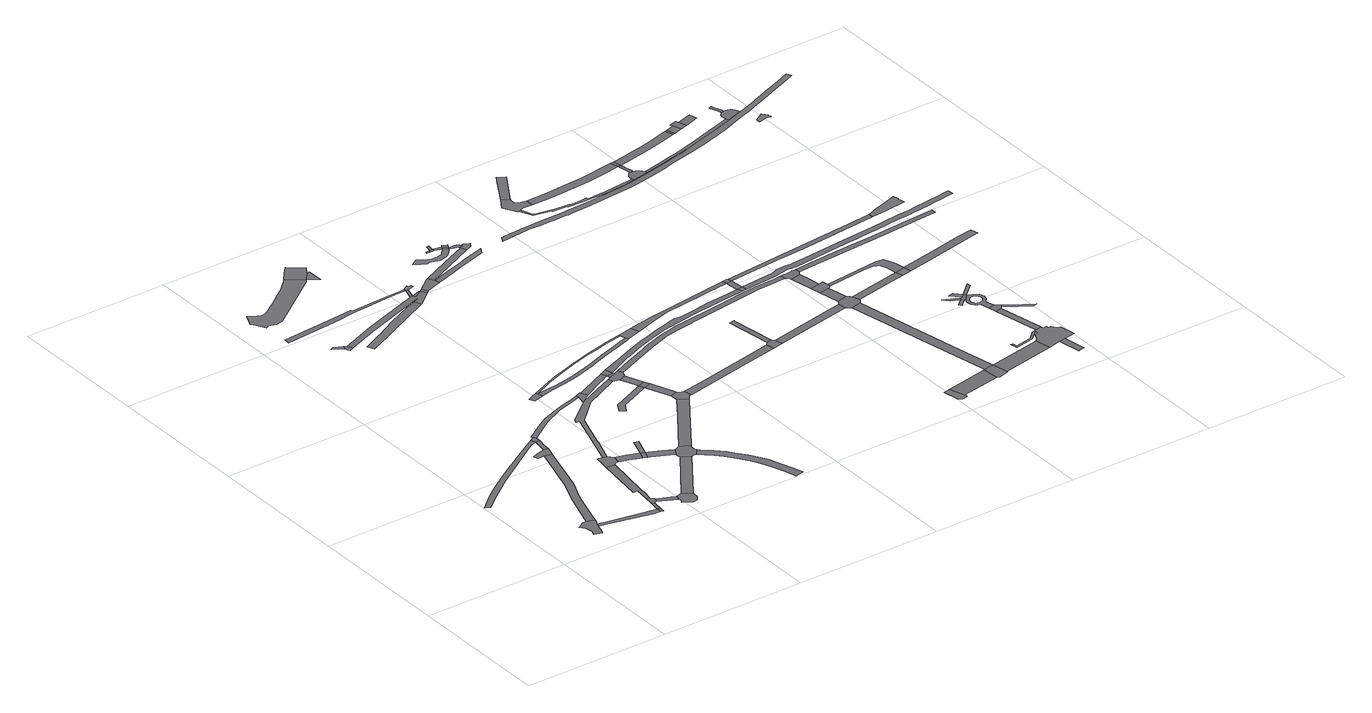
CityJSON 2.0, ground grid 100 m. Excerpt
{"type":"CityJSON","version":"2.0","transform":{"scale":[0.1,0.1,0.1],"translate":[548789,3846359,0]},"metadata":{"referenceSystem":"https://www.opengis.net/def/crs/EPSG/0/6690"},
"CityObjects":{
"road1":{"type":"Road","geometry":[{"type":"MultiSurface","lod":"1","boundaries":[[[0,1,2,3,4,5,6,7,8,9,10,11,12,13]]]}]},
"road2":{"type":"Road","attributes":{"RoadStructureAttribute.sectionType":"1"},"geometry":[{"type":"MultiSurface","lod":"1","boundaries":[[[14,15,16,17,18,19,20,21,22,23,24,25,26,27,28,29,30,31,32,33]]]}]},
"road3":{"type":"Road","attributes":{"RoadStructureAttribute.sectionType":"6"},"geometry":[{"type":"MultiSurface","lod":"1","boundaries":[[[34,35,36,37,38,39,40,10,9,41,42,43,44,45,46,47,48,49,50]]]}]},
"road4":{"type":"Road","attributes":{"RoadStructureAttribute.sectionType":"1"},"geometry":[{"type":"MultiSurface","lod":"1","boundaries":[[[51,52,53,0,13,54,55,56,57,58]]]}]},
"road5":{"type":"Road","geometry":[{"type":"MultiSurface","lod":"1","boundaries":[[[50,49,59,60]]]}]},
"road6":{"type":"Road","attributes":{"RoadStructureAttribute.sectionType":"1"},"geometry":[{"type":"MultiSurface","lod":"1","boundaries":[[[61,50,60,62]]]}]},
"road7":{"type":"Road","geometry":[{"type":"MultiSurface","lod":"1","boundaries":[[[63,61,62,64,65,66,67,68]]]}]},
"road8":{"type":"Road","geometry":[{"type":"MultiSurface","lod":"1","boundaries":[[[69,70,71,72,73,51,58,74,75]]]}]},
"road9":{"type":"Road","attributes":{"RoadStructureAttribute.sectionType":"1"},"geometry":[{"type":"MultiSurface","lod":"1","boundaries":[[[76,65,64,77,78]]]}]},
"road10":{"type":"Road","attributes":{"RoadStructureAttribute.sectionType":"1"},"geometry":[{"type":"MultiSurface","lod":"1","boundaries":[[[79,80,81,82,63,68,83,84,85,86]]]}]},
"road11":{"type":"Road","attributes":{"RoadStructureAttribute.sectionType":"1"},"geometry":[{"type":"MultiSurface","lod":"1","boundaries":[[[33,87,69,75,88,89,90,91,92]]]}]},
"road12":{"type":"Road","geometry":[{"type":"MultiSurface","lod":"1","boundaries":[[[93,14,33,92,94]]]}]},
"road13":{"type":"Road","geometry":[{"type":"MultiSurface","lod":"1","boundaries":[[[95,96,97,78,77,98,99,100,101,102,103,104,105,106,107]]]}]},
"road14":{"type":"Road","geometry":[{"type":"MultiSurface","lod":"1","boundaries":[[[108,109,110,111,79,86,112,113,114,115,116,117,118,119,120]]]}]},
"road15":{"type":"Road","geometry":[{"type":"MultiSurface","lod":"1","boundaries":[[[121,122,123,124]]]}]},
"road16":{"type":"Road","attributes":{"RoadStructureAttribute.sectionType":"1"},"geometry":[{"type":"MultiSurface","lod":"1","boundaries":[[[125,126,127,117,116,128,129,130,131,132]]]}]},
"road17":{"type":"Road","geometry":[{"type":"MultiSurface","lod":"1","boundaries":[[[124,123,133,134,135]]]}]},
"road18":{"type":"Road","attributes":{"RoadStructureAttribute.sectionType":"1"},"geometry":[{"type":"MultiSurface","lod":"1","boundaries":[[[136,95,107,137]]]}]},
"road19":{"type":"Road","geometry":[{"type":"MultiSurface","lod":"1","boundaries":[[[132,131,138,139]]]}]},
"road20":{"type":"Road","attributes":{"RoadStructureAttribute.sectionType":"1"},"geometry":[{"type":"MultiSurface","lod":"1","boundaries":[[[140,141,142,143,144,145,146,147,148,93,94,149,150,151,152,153]]]}]},
"road21":{"type":"Road","geometry":[{"type":"MultiSurface","lod":"1","boundaries":[[[154,155,156,132,139]]]}]},
"road22":{"type":"Road","attributes":{"RoadStructureAttribute.sectionType":"1"},"geometry":[{"type":"MultiSurface","lod":"1","boundaries":[[[157,158,139,138,159,160,161,162]]]}]},
"road23":{"type":"Road","attributes":{"RoadStructureAttribute.sectionType":"1"},"geometry":[{"type":"MultiSurface","lod":"1","boundaries":[[[163,164,165,166,167,168,169,170,171,172,173,174,175,176,177,178,179,180,181,182,183,184,185,186,187,188,189,190,191,192]]]}]},
"road24":{"type":"Road","geometry":[{"type":"MultiSurface","lod":"1","boundaries":[[[193,194,195,196,197,198,199]]]}]},
"road25":{"type":"Road","geometry":[{"type":"MultiSurface","lod":"1","boundaries":[[[200,201,202,162,161,203,204,205,136,137,206,207,208,209,210,211,212]]]}]},
"road26":{"type":"Road","attributes":{"RoadStructureAttribute.sectionType":"1"},"geometry":[{"type":"MultiSurface","lod":"1","boundaries":[[[213,214,215,216,217,218,219,220,221,222,223,224,120,119,225,226,227,228,229,230,231,232]]]}]},
"road27":{"type":"Road","attributes":{"RoadStructureAttribute.sectionType":"1"},"geometry":[{"type":"MultiSurface","lod":"1","boundaries":[[[233,234,235,236,237,238,239,240,241,242,243,244,245,246,247,248,249]]]}]},
"road28":{"type":"Road","attributes":{"RoadStructureAttribute.sectionType":"1"},"geometry":[{"type":"MultiSurface","lod":"1","boundaries":[[[250,251,252,253,254,255,256,257,258,209,208,259,260,261,262,263,264,265,266,267,268,269]]]}]},
"road29":{"type":"Road","attributes":{"RoadStructureAttribute.sectionType":"1"},"geometry":[{"type":"MultiSurface","lod":"1","boundaries":[[[270,271,272,273,274,275,276,277,278,279,280,281]]]}]},
"road30":{"type":"Road","geometry":[{"type":"MultiSurface","lod":"1","boundaries":[[[282,140,153,283,284,285,286,287,288,289]]]}]},
"road31":{"type":"Road","attributes":{"RoadStructureAttribute.sectionType":"1"},"geometry":[{"type":"MultiSurface","lod":"1","boundaries":[[[290,291,292,293,294,295,296,297,298,135,134,299,300,301,302,303,270,281,304]]]}]},
"road32":{"type":"Road","geometry":[{"type":"MultiSurface","lod":"1","boundaries":[[[305,306,163,192,307,308,309,310]]]}]},
"road33":{"type":"Road","attributes":{"RoadStructureAttribute.sectionType":"1"},"geometry":[{"type":"MultiSurface","lod":"1","boundaries":[[[311,312,313,200,212,314,315,316]]]}]},
"road34":{"type":"Road","attributes":{"RoadStructureAttribute.sectionType":"1"},"geometry":[{"type":"MultiSurface","lod":"1","boundaries":[[[317,318,319,307,192]]]}]},
"road35":{"type":"Road","attributes":{"RoadStructureAttribute.sectionType":"1"},"geometry":[{"type":"MultiSurface","lod":"1","boundaries":[[[320,321,322,289,288,323,324,325,326,327]]]}]},
"road36":{"type":"Road","attributes":{"RoadStructureAttribute.sectionType":"1"},"geometry":[{"type":"MultiSurface","lod":"1","boundaries":[[[328,329,330,331,332,333,334,335,336,337,338,339,340]]]}]},
"road37":{"type":"Road","geometry":[{"type":"MultiSurface","lod":"1","boundaries":[[[341,342,343,344,345,346,347,348,349,350,351,352,353,193,199,354,355,356,357,358,359,360,361,362,363,364,365,366]]]}]},
"road38":{"type":"Road","attributes":{"RoadStructureAttribute.sectionType":"1"},"geometry":[{"type":"MultiSurface","lod":"1","boundaries":[[[367,368,369,370,371,372,373,374,375,376,377,378,199,198,379,380,381,382,383,384,385,386,387,388,389]]]}]},
"road39":{"type":"Road","geometry":[{"type":"MultiSurface","lod":"1","boundaries":[[[390,391,320,327,392]]]}]},
"road40":{"type":"Road","geometry":[{"type":"MultiSurface","lod":"1","boundaries":[[[392,327,393,394]]]}]},
"road41":{"type":"Road","geometry":[{"type":"MultiSurface","lod":"1","boundaries":[[[395,396,394,393,397,213,232,398,399,400,401,402]]]}]},
"road42":{"type":"Road","attributes":{"RoadStructureAttribute.sectionType":"1"},"geometry":[{"type":"MultiSurface","lod":"1","boundaries":[[[400,399,403,328,404,405]]]}]},
"road43":{"type":"Road","geometry":[{"type":"MultiSurface","lod":"1","boundaries":[[[405,404,328,340,406]]]}]},
"road44":{"type":"Road","geometry":[{"type":"MultiSurface","lod":"1","boundaries":[[[249,294,293,407]]]}]},
"road45":{"type":"Road","attributes":{"RoadStructureAttribute.sectionType":"1"},"geometry":[{"type":"MultiSurface","lod":"1","boundaries":[[[406,340,408,409,410]]]}]},
"road46":{"type":"Road","geometry":[{"type":"MultiSurface","lod":"1","boundaries":[[[411,412,293,292]]]}]},
"road47":{"type":"Road","geometry":[{"type":"MultiSurface","lod":"1","boundaries":[[[413,410,409,414,415,311,316,416,417,418,419,420]]]}]},
"road48":{"type":"Road","geometry":[{"type":"MultiSurface","lod":"1","boundaries":[[[421,422,423,424,233,249,407]]]}]},
"road49":{"type":"Road","attributes":{"RoadStructureAttribute.sectionType":"1"},"geometry":[{"type":"MultiSurface","lod":"1","boundaries":[[[425,290,304,426]]]}]},
"road50":{"type":"Road","geometry":[{"type":"MultiSurface","lod":"1","boundaries":[[[427,428,425,426,429,430,431]]]}]},
"road51":{"type":"Road","attributes":{"RoadStructureAttribute.sectionType":"1"},"geometry":[{"type":"MultiSurface","lod":"1","boundaries":[[[432,433,434,427,431,435,436]]]}]},
"road52":{"type":"Road","geometry":[{"type":"MultiSurface","lod":"1","boundaries":[[[437,438,439,440,441,442,443,444,445,446,447,448,449,450,451,452,453,454,455,456,457,458,459]]]}]},
"road53":{"type":"Road","geometry":[{"type":"MultiSurface","lod":"1","boundaries":[[[460,341,366,367,389,461]]]}]},
"road54":{"type":"Road","attributes":{"RoadStructureAttribute.sectionType":"1"},"geometry":[{"type":"MultiSurface","lod":"1","boundaries":[[[462,463,420,419,464,465,466]]]}]},
"road55":{"type":"Road","geometry":[{"type":"MultiSurface","lod":"1","boundaries":[[[467,468,469,470,471,472,473,474,475,476,430,429]]]}]},
"road56":{"type":"Road","geometry":[{"type":"MultiSurface","lod":"1","boundaries":[[[477,478,479,480,481,482]]]}]},
"road57":{"type":"Road","geometry":[{"type":"MultiSurface","lod":"1","boundaries":[[[483,484,482,481,485,486]]]}]},
"road58":{"type":"Road","geometry":[{"type":"MultiSurface","lod":"1","boundaries":[[[487,488,484,483]]]}]},
"road59":{"type":"Road","geometry":[{"type":"MultiSurface","lod":"1","boundaries":[[[489,490,491,492,483,486,493,494,437,495]]]}]},
"road60":{"type":"Road","geometry":[{"type":"MultiSurface","lod":"1","boundaries":[[[495,437,459,496]]]}]},
"road61":{"type":"Road","geometry":[{"type":"MultiSurface","lod":"1","boundaries":[[[497,498,495,496]]]}]},
"road62":{"type":"Road","geometry":[{"type":"MultiSurface","lod":"1","boundaries":[[[499,500,501,502,503,504,496,459,505,506,507,508,509,510,511]]]}]},
"road63":{"type":"Road","attributes":{"RoadStructureAttribute.sectionType":"1"},"geometry":[{"type":"MultiSurface","lod":"1","boundaries":[[[512,513,514,515,516,517,518,519,520,521,522,523,524,525,526,527,528,390,392,529,530,531,532,533,534,535,536,537,538,539,540,541,542,543]]]}]},
"road64":{"type":"Road","geometry":[{"type":"MultiSurface","lod":"1","boundaries":[[[544,511,510,432,436,545,546,547]]]}]},
"road65":{"type":"Road","attributes":{"RoadStructureAttribute.sectionType":"1"},"geometry":[{"type":"MultiSurface","lod":"1","boundaries":[[[548,549,550,551,552,553,554,555,556,557,558,559,560,561,562,563,395,402,564,565,566,567,568,569,570,571,572,573,574,575,576,577,578,579]]]}]},
"road66":{"type":"Road","geometry":[{"type":"MultiSurface","lod":"1","boundaries":[[[580,581,582,462,466,583,584]]]}]},
"road67":{"type":"Road","attributes":{"RoadStructureAttribute.sectionType":"1"},"geometry":[{"type":"MultiSurface","lod":"1","boundaries":[[[585,586,587,588,460,461,589,590,591,592,593,594,595,596]]]}]},
"road68":{"type":"Road","attributes":{"RoadStructureAttribute.sectionType":"1"},"geometry":[{"type":"MultiSurface","lod":"1","boundaries":[[[597,598,599,600,581,580]]]}]},
"road69":{"type":"Road","geometry":[{"type":"MultiSurface","lod":"1","boundaries":[[[601,602,603,604,605,606,607,608,609]]]}]},
"road70":{"type":"Road","attributes":{"RoadStructureAttribute.sectionType":"1"},"geometry":[{"type":"MultiSurface","lod":"1","boundaries":[[[610,611,612,584,583,613,614]]]}]},
"road71":{"type":"Road","attributes":{"RoadStructureAttribute.sectionType":"1"},"geometry":[{"type":"MultiSurface","lod":"1","boundaries":[[[615,616,601,609,617]]]}]},
"road72":{"type":"Road","geometry":[{"type":"MultiSurface","lod":"1","boundaries":[[[618,619,620,621,622,623,624,625,626,627,628,629,630,631]]]}]},
"road73":{"type":"Road","geometry":[{"type":"MultiSurface","lod":"1","boundaries":[[[632,512,543,633]]]}]},
"road74":{"type":"Road","attributes":{"RoadStructureAttribute.sectionType":"1"},"geometry":[{"type":"MultiSurface","lod":"1","boundaries":[[[634,635,596,636,512,632]]]}]},
"road75":{"type":"Road","geometry":[{"type":"MultiSurface","lod":"1","boundaries":[[[637,585,596,635,638]]]}]},
"road76":{"type":"Road","attributes":{"RoadStructureAttribute.sectionType":"1"},"geometry":[{"type":"MultiSurface","lod":"1","boundaries":[[[639,640,618,631,641,642,643,644]]]}]},
"road77":{"type":"Road","geometry":[{"type":"MultiSurface","lod":"1","boundaries":[[[645,646,615,617,647,648,649,650,651]]]}]},
"road78":{"type":"Road","attributes":{"RoadStructureAttribute.sectionType":"1"},"geometry":[{"type":"MultiSurface","lod":"1","boundaries":[[[652,653,654,655,656,657,646,645]]]}]},
"road79":{"type":"Road","geometry":[{"type":"MultiSurface","lod":"1","boundaries":[[[658,659,660,661,662,663,610,614,664,665,655,654,666,667,668,669]]]}]},
"road80":{"type":"Road","geometry":[{"type":"MultiSurface","lod":"1","boundaries":[[[670,671,672,673,674,675,676,677,678,679,680,681,682,683,684,622,621,685,686,687,688,689,690,691,692,693,694,695,696,697]]]}]},
"road81":{"type":"Road","attributes":{"RoadStructureAttribute.sectionType":"1"},"geometry":[{"type":"MultiSurface","lod":"1","boundaries":[[[698,699,700,661,660]]]}]},
"road82":{"type":"Road","attributes":{"RoadStructureAttribute.sectionType":"1"},"geometry":[{"type":"MultiSurface","lod":"1","boundaries":[[[701,702,703,704,705,706,707]]]}]},
"road83":{"type":"Road","geometry":[{"type":"MultiSurface","lod":"1","boundaries":[[[708,707,706,709,700,699,710,711]]]}]},
"road84":{"type":"Road","geometry":[{"type":"MultiSurface","lod":"1","boundaries":[[[712,713,714,715,716,717,718,719,548,579,720,721,704,703,722,723]]]}]},
"road85":{"type":"Road","attributes":{"RoadStructureAttribute.sectionType":"1"},"geometry":[{"type":"MultiSurface","lod":"1","boundaries":[[[724,725,726,727,625,624,728,729,730,731,732,733]]]}]},
"road86":{"type":"Road","attributes":{"RoadStructureAttribute.sectionType":"1"},"geometry":[{"type":"MultiSurface","lod":"1","boundaries":[[[734,645,651,735,736]]]}]},
"road87":{"type":"Road","attributes":{"RoadStructureAttribute.sectionType":"1"},"geometry":[{"type":"MultiSurface","lod":"1","boundaries":[[[737,738,739,669,668,740,741]]]}]},
"road88":{"type":"Road","geometry":[{"type":"MultiSurface","lod":"1","boundaries":[[[742,743,744,745,746,747,748,749,750,751,752]]]}]},
"road89":{"type":"Road","attributes":{"RoadStructureAttribute.sectionType":"1"},"geometry":[{"type":"MultiSurface","lod":"1","boundaries":[[[753,754,755,756,757,711,710,758,759,760,761,762,763,737,764]]]}]},
"road90":{"type":"Road","attributes":{"RoadStructureAttribute.sectionType":"1"},"geometry":[{"type":"MultiSurface","lod":"1","boundaries":[[[765,766,767,638,635,768,769,770,771,772,773]]]}]},
"road91":{"type":"Road","geometry":[{"type":"MultiSurface","lod":"1","boundaries":[[[774,775,776,777]]]}]},
"road92":{"type":"Road","geometry":[{"type":"MultiSurface","lod":"1","boundaries":[[[776,778,779,780,781,782]]]}]},
"road93":{"type":"Road","geometry":[{"type":"MultiSurface","lod":"1","boundaries":[[[783,784,785,786,787]]]}]},
"road94":{"type":"Road","geometry":[{"type":"MultiSurface","lod":"1","boundaries":[[[788,789,790,791,792,793,794,742,752,795,796,797,798,734,736,799,787,786,800,801]]]}]},
"road95":{"type":"Road","geometry":[{"type":"MultiSurface","lod":"1","boundaries":[[[802,803,804,805,806,807,697,696,808,809,810,811,812,813]]]}]},
"road96":{"type":"Road","geometry":[{"type":"MultiSurface","lod":"1","boundaries":[[[814,815,816,817,818,733,819,820,821,822,802,813]]]}]},
"road97":{"type":"Road","geometry":[{"type":"MultiSurface","lod":"1","boundaries":[[[823,724,733,818]]]}]},
"road98":{"type":"Road","attributes":{"RoadStructureAttribute.sectionType":"1"},"geometry":[{"type":"MultiSurface","lod":"1","boundaries":[[[824,825,826,827]]]}]},
"road99":{"type":"Road","attributes":{"RoadStructureAttribute.sectionType":"1"},"geometry":[{"type":"MultiSurface","lod":"1","boundaries":[[[828,829,794,793]]]}]},
"road100":{"type":"Road","geometry":[{"type":"MultiSurface","lod":"1","boundaries":[[[827,826,830,777,776,782,831,832]]]}]},
"road101":{"type":"Road","attributes":{"RoadStructureAttribute.sectionType":"1"},"geometry":[{"type":"MultiSurface","lod":"1","boundaries":[[[833,834,835,836,837,838,839,840,841,842,843,844,845,846,847,848,849,850,851,852,853,854,855,856,857,858,859,832,831,860,861,862,863,864,865,866,867,868],[869,870,871,872,873,874,875,876,877,878,879,880,881,882,883,884,885,886,887,888,889,890,891,892,893,894,895,896,897,898,899,900,901,902,903,904,905,906,907,908,909,910,911,912,913,914,915,916,917,918,919,920,921]]]}]},
"road102":{"type":"Road","geometry":[{"type":"MultiSurface","lod":"1","boundaries":[[[764,737,741,922]]]}]},
"road103":{"type":"Road","geometry":[{"type":"MultiSurface","lod":"1","boundaries":[[[923,835,834,829,828,924,925]]]}]},
"road104":{"type":"Road","geometry":[{"type":"MultiSurface","lod":"1","boundaries":[[[926,927,827,832]]]}]},
"road105":{"type":"Road","attributes":{"RoadStructureAttribute.sectionType":"1"},"geometry":[{"type":"MultiSurface","lod":"1","boundaries":[[[928,929,930,931,932,933,934,935,936,937,938,939,940,941,942,943,944,945,946,947,948,632,633,949,950,951,952,953,954,955,956,957,958,959,960,961,962,963,964,965,966,967,968,969,970,971,972,973]]]}]},
"road106":{"type":"Road","geometry":[{"type":"MultiSurface","lod":"1","boundaries":[[[974,975,976,977,978,925,924]]]}]},
"road107":{"type":"Road","attributes":{"RoadStructureAttribute.sectionType":"1"},"geometry":[{"type":"MultiSurface","lod":"1","boundaries":[[[979,980,981,982,983,984,985,986,987,988,989,990,991,992,993,994,995,996,997,998,999,1000,1001,1002,1003,1004,1005,1006,1007,1008,1009,1010,1011,1012,1013,1014,1015,1016,1017,1018,1019,1020,1021,1022,1023,1024,1025,1026,1027,1028,1029,1030,1031,1032,1033,1034,1035,1036,1037,1038,1039,1040,1041,1042,1043,1044,1045,1046,1047]]]}]},
"road108":{"type":"Road","attributes":{"RoadStructureAttribute.sectionType":"1"},"geometry":[{"type":"MultiSurface","lod":"1","boundaries":[[[1048,1049,1050,1051,1052,1053,1054,1055,1056,1057,712,723,1058,1059,1060,1061,1062]]]}]},
"road109":{"type":"Road","attributes":{"RoadStructureAttribute.sectionType":"1"},"geometry":[{"type":"MultiSurface","lod":"1","boundaries":[[[1063,1064,1065,1066,1067,1068,823,818,1069,1070,1071,1072]]]}]},
"road110":{"type":"Road","attributes":{"RoadStructureAttribute.sectionType":"1"},"geometry":[{"type":"MultiSurface","lod":"1","boundaries":[[[1073,1074,1075,764,922,1076,1077,1078]]]}]},
"road111":{"type":"Road","geometry":[{"type":"MultiSurface","lod":"1","boundaries":[[[1079,1080,1081,1082,1083,1084,1085,1086,1087,1088,809,808,1089,1090,1091,1092,1093,1094,1095,1096,1097]]]}]},
"road112":{"type":"Road","geometry":[{"type":"MultiSurface","lod":"1","boundaries":[[[1098,1063,1072,1099,1100]]]}]},
"road113":{"type":"Road","attributes":{"RoadStructureAttribute.sectionType":"1"},"geometry":[{"type":"MultiSurface","lod":"1","boundaries":[[[1101,1102,1098,1100,1103]]]}]},
"road114":{"type":"Road","geometry":[{"type":"MultiSurface","lod":"1","boundaries":[[[1104,1105,1106,1107,765,773,1108,1109,1110,1111,1112]]]}]},
"road115":{"type":"Road","geometry":[{"type":"MultiSurface","lod":"1","boundaries":[[[1113,1114,1101,1103,1115,1116]]]}]},
"road116":{"type":"Road","attributes":{"RoadStructureAttribute.sectionType":"1"},"geometry":[{"type":"MultiSurface","lod":"1","boundaries":[[[1117,1118,1119,1116,1115,1120,1121,1122]]]}]},
"road117":{"type":"Road","geometry":[{"type":"MultiSurface","lod":"1","boundaries":[[[1123,1124,1125,1126,1127,1128,1129,1130,1131,1132,1133]]]}]},
"road118":{"type":"Road","geometry":[{"type":"MultiSurface","lod":"1","boundaries":[[[1134,1135,1136,1137,1138,1139,1133,1132,1140,1141,1142,1143,1144,1079,1097,1145,1146]]]}]},
"road119":{"type":"Road","geometry":[{"type":"MultiSurface","lod":"1","boundaries":[[[1147,1148,1149,1150,1151,1152,1153,1154,1155]]]}]}
},
"vertices":[
[401,324,0],[374,323,0],[328,293,0],[352,256,0],[360,207,0],[349,176,0],[399,158,0],[407,179,0],[428,240,0],[429,239,0],[436,261,0],[439,269,0],[442,276,0],[452,305,0],
[689,1267,0],[669,1255,0],[634,1234,0],[476,1139,0],[472,1136,0],[417,1103,0],[299,1028,0],[216,973,0],[126,907,0],[34,829,0],[29,824,0],[9,806,0],[40,787,0],[43,790,0],[51,797,0],[150,875,0],[288,980,0],[557,1155,0],[651,1217,0],[702,1238,0],
[789,194,0],[785,194,0],[760,199,0],[751,200,0],[494,248,0],[476,252,0],[460,256,0],[462,231,0],[472,229,0],[487,226,0],[744,164,0],[756,161,0],[773,159,0],[784,157,0],[792,156,0],[823,152,0],[825,189,0],
[646,1077,0],[546,729,0],[483,581,0],[463,337,0],[528,550,0],[540,581,0],[598,714,0],[697,1063,0],
[842,150,0],[846,187,0],
[834,260,0],[854,257,0],
[841,324,0],[871,261,0],[884,290,0],[880,296,0],[879,297,0],[864,321,0],
[684,1135,0],[643,1125,0],[631,1122,0],[591,1107,0],[604,1077,0],[706,1093,0],[718,1134,0],
[972,250,0],[994,204,0],[1004,239,0],
[865,755,0],[843,584,0],[823,429,0],[853,425,0],[876,386,0],[880,423,0],[901,585,0],[924,747,0],
[695,1194,0],[718,1136,0],[722,1189,0],[723,1194,0],[727,1207,0],[729,1236,0],
[721,1290,0],[732,1271,0],
[1044,248,0],[1037,247,0],[1007,240,0],[998,203,0],[999,193,0],[1000,185,0],[987,166,0],[1042,128,0],[1052,129,0],[1076,134,0],[1099,163,0],[1101,198,0],[1101,205,0],
[888,862,0],[878,864,0],[878,859,0],[871,804,0],[926,750,0],[931,755,0],[941,761,0],[948,763,0],[960,762,0],[969,817,0],[953,835,0],[940,849,0],[916,855,0],
[379,2822,0],[357,2812,0],[427,2772,0],[438,2794,0],
[1120,770,0],[1107,775,0],[1046,795,0],[977,758,0],[1023,744,0],[1087,721,0],[1103,715,0],[1124,768,0],
[442,2735,0],[472,2747,0],[457,2785,0],
[1287,589,0],[1349,557,0],
[1131,703,0],[1152,756,0],
[1208,1522,0],[1150,1500,0],[1068,1480,0],[1045,1474,0],[907,1419,0],[876,1402,0],[843,1384,0],[806,1359,0],[717,1300,0],[734,1272,0],[895,1380,0],[1030,1444,0],[1057,1452,0],[1212,1498,0],
[1195,879,0],[1181,884,0],[1167,889,0],
[1249,710,0],[1173,748,0],[1150,695,0],[1227,659,0],[1284,630,0],[1314,676,0],
[610,3628,0],[603,3619,0],[595,3610,0],[573,3588,0],[561,3577,0],[537,3555,0],[511,3532,0],[471,3503,0],[393,3445,0],[373,3432,0],[304,3384,0],[287,3374,0],[271,3371,0],[259,3371,0],[246,3376,0],[237,3381,0],[180,3412,0],[143,3328,0],[157,3313,0],[165,3303,0],[166,3294,0],[198,3239,0],[222,3253,0],[234,3245,0],[251,3240,0],[269,3237,0],[298,3241,0],[316,3245,0],[701,3525,0],[714,3543,0],
[1035,1688,0],[1001,1674,0],[963,1654,0],[981,1621,0],[1007,1627,0],[1049,1638,0],[1039,1677,0],
[1355,694,0],[1351,692,0],[1323,680,0],[1287,607,0],[1288,600,0],[1289,593,0],[1356,557,0],[1358,558,0],[1382,559,0],[1417,602,0],[1408,610,0],[1411,649,0],[1418,659,0],
[1472,1561,0],[1287,1477,0],[1252,1461,0],[1239,1455,0],[1227,1449,0],[1204,1439,0],[1200,1435,0],[1039,1306,0],[1034,1292,0],[1029,1276,0],[1052,1271,0],[917,858,0],[942,853,0],[999,1016,0],[1000,1021,0],[1081,1265,0],[1082,1267,0],[1226,1405,0],[1230,1409,0],[1484,1528,0],
[1117,3113,0],[1092,3111,0],[960,3107,0],[860,3099,0],[723,3092,0],[719,3106,0],[718,3106,0],[501,3086,0],[204,3059,0],[201,3020,0],[515,3050,0],[609,3058,0],[680,3068,0],[712,3072,0],[821,3079,0],[968,3089,0],[1115,3095,0],
[1751,94,0],[1725,173,0],[1692,255,0],[1666,305,0],[1626,372,0],[1575,439,0],[1545,481,0],[1489,536,0],[1430,590,0],[1424,523,0],[1441,505,0],[1503,437,0],[1550,379,0],[1581,332,0],[1611,281,0],[1642,219,0],[1664,167,0],[1692,89,0],[1713,9,0],[1772,21,0],
[1080,2963,0],[1062,2955,0],[1008,2937,0],[935,2903,0],[828,2850,0],[695,2782,0],[685,2777,0],[549,2710,0],[570,2663,0],[720,2734,0],[779,2762,0],[1101,2916,0],
[1244,1536,0],[1210,1489,0],[1209,1484,0],[1198,1438,0],[1224,1456,0],[1245,1471,0],[1272,1488,0],[1247,1528,0],
[1178,3039,0],[1127,3003,0],[1123,3003,0],[1113,3023,0],[1096,3028,0],[1092,3018,0],[845,2934,0],[664,2870,0],[624,2854,0],[651,2820,0],[682,2832,0],[898,2907,0],[1091,2972,0],[1136,2987,0],[1208,3003,0],
[698,3733,0],[650,3677,0],[760,3604,0],[795,3656,0],[780,3667,0],[768,3674,0],
[1664,1135,0],[1555,978,0],[1449,828,0],[1503,776,0],[1565,867,0],[1724,1093,0],
[784,3497,0],[782,3606,0],[771,3602,0],
[1475,1637,0],[1466,1633,0],[1428,1615,0],[1285,1496,0],[1397,1552,0],[1459,1583,0],[1467,1586,0],[1494,1598,0],
[1576,1395,0],[1569,1391,0],[1565,1390,0],[1558,1386,0],[1347,1292,0],[1330,1265,0],[1310,1231,0],[1345,1207,0],[1381,1265,0],[1382,1267,0],[1572,1349,0],[1580,1352,0],[1592,1357,0],
[1824,1933,0],[1723,1914,0],[1637,1894,0],[1547,1872,0],[1500,1858,0],[1460,1846,0],[1444,1842,0],[1431,1837,0],[1407,1830,0],[1381,1821,0],[1345,1810,0],[1241,1773,0],[1173,1747,0],[1168,1735,0],[1239,1762,0],[1343,1799,0],[1396,1817,0],[1418,1824,0],[1437,1830,0],[1448,1833,0],[1460,1837,0],[1492,1846,0],[1542,1860,0],[1628,1881,0],[1715,1902,0],[1827,1923,0],
[1839,1887,0],[1673,1833,0],[1606,1811,0],[1519,1779,0],[1469,1761,0],[1463,1759,0],[1447,1754,0],[1349,1724,0],[1321,1718,0],[1248,1702,0],[1176,1691,0],[1149,1687,0],[1139,1659,0],[1250,1677,0],[1252,1678,0],[1355,1699,0],[1455,1730,0],[1464,1733,0],[1473,1736,0],[1556,1766,0],[1614,1787,0],[1832,1859,0],[1853,1866,0],
[1525,1661,0],[1489,1644,0],[1538,1611,0],
[1499,1574,0],[1548,1595,0],
[1577,1608,0],[1564,1602,0],[1491,1570,0],[1510,1522,0],[1525,1518,0],[1577,1539,0],[1583,1555,0],[1592,1574,0],
[1568,1412,0],[1599,1404,0],[1627,1416,0],
[1643,1378,0],
[1132,3092,0],
[1601,1336,0],[1662,1187,0],[1713,1208,0],
[1170,3038,0],[1170,3042,0],
[1719,1193,0],[1663,1151,0],[1663,1145,0],[1733,1106,0],[1736,1111,0],[1747,1125,0],[1764,1129,0],[1753,1183,0],
[1180,3110,0],[1173,3126,0],[1160,3122,0],[1151,3136,0],
[1197,3054,0],[1225,3018,0],
[1303,3133,0],[1291,3127,0],[1334,3053,0],[1324,3086,0],[1322,3092,0],
[1668,3299,0],[1499,3222,0],[1391,3172,0],[1393,3125,0],[1685,3260,0],
[1573,3352,0],[1535,3307,0],[1518,3302,0],[1499,3297,0],[1483,3296,0],[1467,3296,0],[1447,3299,0],[1431,3306,0],[1373,3342,0],[1329,3315,0],[1366,3287,0],[1399,3265,0],[1422,3274,0],[1449,3264,0],[1471,3258,0],[1489,3255,0],[1514,3259,0],[1538,3267,0],[1555,3276,0],[1571,3290,0],[1584,3302,0],[1595,3313,0],[1604,3330,0],
[1930,1955,0],[1949,1896,0],
[2465,1324,0],[1934,1219,0],[1834,1143,0],[2245,1225,0],[2476,1271,0],
[1396,3073,0],[1543,3121,0],[1735,3179,0],[1762,3224,0],[1621,3182,0],[1551,3159,0],[1486,3141,0],[1419,3120,0],[1394,3112,0],[1360,3100,0],
[1489,3382,0],[1478,3382,0],[1469,3367,0],[1476,3366,0],[1490,3365,0],[1499,3382,0],
[1522,3384,0],[1504,3383,0],[1509,3366,0],[1525,3366,0],
[1528,3427,0],[1513,3427,0],
[1572,3375,0],[1560,3379,0],[1546,3382,0],[1533,3383,0],[1545,3364,0],[1561,3359,0],[1583,3371,0],
[1613,3348,0],
[1628,3374,0],[1595,3391,0],
[1683,3332,0],[1677,3335,0],[1666,3340,0],[1654,3342,0],[1640,3343,0],[1628,3343,0],[1615,3327,0],[1628,3323,0],[1643,3320,0],[1653,3319,0],[1662,3316,0],[1665,3309,0],[1690,3312,0],
[2705,1945,0],[2627,1937,0],[2470,1920,0],[2360,1904,0],[2253,1888,0],[2245,1889,0],[2206,1893,0],[2176,1887,0],[2089,1863,0],[2063,1856,0],[1976,1830,0],[1906,1807,0],[1817,1776,0],[1727,1740,0],[1695,1728,0],[1683,1723,0],[1615,1697,0],[1660,1670,0],[1711,1692,0],[1730,1700,0],[1739,1704,0],[1862,1752,0],[1964,1788,0],[2039,1811,0],[2094,1824,0],[2099,1825,0],[2129,1832,0],[2201,1845,0],[2246,1851,0],[2358,1869,0],[2545,1891,0],[2718,1908,0],
[1701,3327,0],[1727,3280,0],[1743,3306,0],[1708,3326,0],
[3004,1916,0],[2954,1912,0],[2798,1901,0],[2710,1892,0],[2576,1874,0],[2395,1850,0],[2310,1838,0],[2272,1835,0],[2254,1834,0],[2151,1818,0],[2119,1811,0],[2037,1792,0],[1890,1741,0],[1844,1722,0],[1697,1659,0],[1643,1637,0],[1674,1610,0],[1711,1625,0],[1865,1690,0],[2051,1756,0],[2124,1771,0],[2128,1772,0],[2203,1785,0],[2260,1793,0],[2272,1795,0],[2315,1802,0],[2438,1818,0],[2652,1848,0],[2804,1866,0],[2842,1869,0],[3004,1879,0],[3006,1878,0],
[2521,1356,0],[2486,1348,0],[2485,1347,0],[2549,1285,0],[2538,1339,0],
[2690,2069,0],[2377,2027,0],[2182,2000,0],[2085,1986,0],[1973,1904,0],[2013,1918,0],[2085,1941,0],[2150,1960,0],[2217,1978,0],[2320,1991,0],[2552,2021,0],[2694,2037,0],
[2475,1664,0],[2475,1665,0],[2456,1661,0],[2438,1658,0],
[3031,271,0],[3019,268,0],[2985,262,0],[3007,154,0],[3020,145,0],[3032,137,0],[3071,145,0],[3069,156,0],[3066,166,0],
[3083,1447,0],[2998,1431,0],[2559,1343,0],[2678,1311,0],[3092,1394,0],
[3331,330,0],[3126,290,0],[3340,219,0],
[2184,3602,0],[2138,3525,0],[2188,3430,0],[2197,3434,0],[2213,3439,0],[2237,3448,0],[2303,3447,0],[2304,3505,0],[2274,3507,0],[2254,3512,0],[2240,3522,0],[2232,3537,0],[2229,3555,0],[2234,3572,0],
[2742,1948,0],[2746,1910,0],
[2737,2006,0],[2734,2040,0],[2698,2000,0],
[2721,2073,0],[2726,2070,0],
[2320,3829,0],[2287,3775,0],[2247,3595,0],[2267,3628,0],[2357,3776,0],[2371,3799,0],
[3406,344,0],[3336,331,0],[3348,215,0],[3355,211,0],[3359,209,0],[3430,230,0],[3429,237,0],
[3400,370,0],[3354,609,0],[3197,1386,0],[3126,1371,0],[3279,609,0],[3331,357,0],
[3190,1483,0],[3178,1494,0],[3175,1497,0],[3102,1479,0],[3100,1475,0],[3093,1462,0],[3108,1384,0],[3121,1375,0],[3200,1390,0],[3209,1405,0],[3218,1419,0],[3201,1473,0],
[2923,3332,0],[2874,3327,0],[2812,3320,0],[2746,3315,0],[2652,3308,0],[2609,3309,0],[2607,3320,0],[2560,3316,0],[2483,3316,0],[2482,3321,0],[2374,3327,0],[2374,3332,0],[2269,3351,0],[2239,3366,0],[2217,3421,0],[2234,3343,0],[2354,3321,0],[2354,3313,0],[2459,3306,0],[2459,3301,0],[2563,3296,0],[2610,3297,0],[2770,3298,0],[2803,3301,0],[2881,3309,0],[2947,3319,0],[2957,3322,0],[2954,3338,0],
[3152,1613,0],[3148,1632,0],[3075,1618,0],
[3128,1727,0],[3115,1794,0],[3101,1862,0],[3030,1845,0],[3034,1829,0],[3060,1695,0],[3132,1709,0],
[3160,1712,0],[3065,1669,0],[3170,1650,0],[3167,1672,0],
[3117,1924,0],[3091,1922,0],[3087,1922,0],[3085,1922,0],[3051,1919,0],[3032,1918,0],[3029,1918,0],[3014,1917,0],[3022,1865,0],[3027,1861,0],[3103,1866,0],[3119,1888,0],
[2957,3556,0],[2722,3522,0],[2542,3510,0],[2457,3505,0],[2421,3446,0],[2504,3450,0],[2618,3456,0],[2727,3463,0],[2890,3486,0],[2975,3500,0],
[3777,418,0],[3453,243,0],[3798,311,0],
[3575,1546,0],[3573,1545,0],[3484,1528,0],[3454,1466,0],[3586,1492,0],
[3836,516,0],[3816,512,0],[3766,462,0],[3652,441,0],[3646,473,0],[3631,471,0],[3634,458,0],[3641,423,0],[3772,448,0],[3824,498,0],[3839,501,0],
[3635,1627,0],[3620,1679,0],[3602,1707,0],[3582,1714,0],[3559,1716,0],[3445,1680,0],[3505,1681,0],[3530,1673,0],[3545,1664,0],[3553,1644,0],[3563,1616,0],[3647,1561,0],
[3842,2174,0],[3680,2159,0],[3303,2126,0],[2881,2054,0],[3096,2074,0],[3204,2082,0],[3331,2091,0],[3620,2119,0],[3840,2141,0],
[3607,1131,0],[3641,1089,0],[3695,1060,0],[3707,1083,0],
[3678,1044,0],[3655,1024,0],[3667,1008,0],[3700,1037,0],[3716,1050,0],
[3915,176,0],[3938,181,0],[3959,185,0],[3930,337,0],[3886,328,0],
[3962,475,0],[3944,498,0],[3926,494,0],[3923,514,0],[3900,510,0],[3897,528,0],[3853,519,0],[3841,487,0],[3817,483,0],[3814,477,0],[3797,439,0],[3869,325,0],[4008,352,0],[3987,460,0],
[2990,3405,0],[2977,3397,0],[2966,3386,0],[2958,3374,0],[2955,3365,0],[2955,3352,0],[3071,3343,0],[3068,3360,0],[3057,3379,0],[3044,3389,0],[3029,3398,0],[3014,3404,0],
[3010,3422,0],[3008,3431,0],[3004,3454,0],[2996,3491,0],[2994,3503,0],[2976,3488,0],[2983,3451,0],[2986,3428,0],[2988,3418,0],
[2986,3560,0],
[3702,1150,0],[3668,1143,0],[3722,1083,0],[3745,1103,0],
[3832,841,0],[3788,832,0],
[3717,1078,0],[3722,1048,0],[3759,1090,0],
[3763,952,0],[3776,888,0],[3820,897,0],[3812,937,0],[3807,962,0],[3808,964,0],[3810,965,0],[3817,971,0],[3822,977,0],[3827,985,0],[3830,992,0],[3832,1000,0],[3833,1008,0],[3834,1015,0],[3833,1022,0],[3831,1029,0],[3829,1035,0],[3826,1041,0],[3823,1048,0],[3818,1054,0],[3812,1059,0],[3805,1064,0],[3799,1068,0],[3798,1068,0],[3790,1071,0],[3781,1073,0],[3773,1074,0],[3714,1032,0],[3714,1031,0],[3711,1014,0],[3712,1000,0],[3718,985,0],[3726,973,0],[3733,966,0],[3744,958,0],[3746,957,0],[3759,977,0],[3756,978,0],[3755,978,0],[3751,981,0],[3747,984,0],[3744,987,0],[3741,992,0],[3739,996,0],[3737,1001,0],[3736,1006,0],[3735,1012,0],[3736,1017,0],[3737,1022,0],[3737,1024,0],[3738,1027,0],[3741,1031,0],[3743,1035,0],[3745,1037,0],[3746,1038,0],[3749,1041,0],[3752,1043,0],[3756,1045,0],[3760,1047,0],[3765,1049,0],[3770,1049,0],[3775,1049,0],[3780,1049,0],[3786,1047,0],[3789,1046,0],[3790,1045,0],[3795,1042,0],[3799,1039,0],[3802,1035,0],[3805,1032,0],[3807,1027,0],[3809,1023,0],[3810,1019,0],[3811,1015,0],[3811,1011,0],[3810,1006,0],[3809,1002,0],[3808,997,0],[3806,992,0],[3803,988,0],[3799,984,0],[3795,981,0],[3790,978,0],[3786,976,0],[3781,975,0],[3776,974,0],[3771,974,0],[3767,974,0],[3763,975,0],
[3658,1507,0],
[3840,884,0],[3844,857,0],[3855,874,0],
[3841,1162,0],[3837,1186,0],
[4380,2117,0],[4378,2117,0],[4274,2103,0],[4265,2102,0],[4208,2095,0],[4113,2082,0],[4051,2073,0],[4049,2073,0],[3976,2068,0],[3868,2057,0],[3785,2049,0],[3732,2044,0],[3585,2031,0],[3559,2029,0],[3557,2028,0],[3137,1987,0],[3082,1991,0],[3027,1988,0],[3009,1981,0],[3003,1978,0],[2985,1970,0],[2965,1930,0],[2990,1935,0],[3005,1938,0],[3021,1942,0],[3027,1943,0],[3080,1949,0],[3112,1947,0],[3140,1947,0],[3424,1975,0],[3561,1988,0],[3585,1991,0],[3619,1994,0],[3733,2004,0],[3779,2008,0],[3786,2009,0],[3939,2025,0],[4049,2033,0],[4053,2034,0],[4121,2042,0],[4188,2050,0],[4254,2061,0],[4268,2063,0],[4271,2064,0],[4361,2077,0],[4386,2080,0],
[3859,847,0],[3928,801,0],[4003,750,0],[4031,756,0],[3893,848,0],
[4408,3771,0],[4368,3753,0],[4317,3731,0],[4220,3693,0],[4045,3623,0],[4014,3611,0],[3935,3580,0],[3809,3536,0],[3708,3505,0],[3564,3461,0],[3554,3458,0],[3426,3418,0],[3385,3406,0],[3172,3357,0],[2959,3313,0],[2853,3299,0],[2710,3286,0],[2617,3280,0],[2534,3276,0],[2423,3270,0],[2390,3270,0],[2252,3267,0],[2187,3265,0],[2134,3264,0],[2094,3262,0],[2043,3259,0],[1999,3256,0],[1955,3254,0],[1937,3253,0],[1913,3213,0],[2049,3223,0],[2100,3228,0],[2118,3229,0],[2204,3229,0],[2278,3229,0],[2312,3228,0],[2364,3228,0],[2392,3228,0],[2409,3228,0],[2426,3228,0],[2476,3230,0],[2544,3234,0],[2672,3243,0],[2794,3254,0],[2889,3261,0],[2939,3269,0],[2977,3275,0],[3034,3286,0],[3084,3296,0],[3187,3320,0],[3207,3325,0],[3275,3342,0],[3365,3362,0],[3454,3383,0],[3468,3386,0],[3564,3412,0],[3581,3417,0],[3638,3434,0],[3725,3462,0],[3729,3464,0],[3812,3494,0],[3912,3530,0],[3988,3558,0],[4023,3573,0],[4059,3587,0],[4143,3621,0],[4248,3662,0],[4338,3700,0],[4423,3738,0],
[4172,1997,0],[4169,1996,0],[3977,1984,0],[3847,1975,0],[3705,1964,0],[3550,1954,0],[3405,1945,0],[3282,1936,0],[3212,1931,0],[3187,1929,0],[3215,1895,0],[3453,1911,0],[3775,1934,0],[4170,1962,0],[4171,1961,0],
[3438,3661,0],[3421,3656,0],[3275,3616,0],[3268,3614,0],[3226,3605,0],[3010,3563,0],[3012,3506,0],[3216,3545,0],[3306,3567,0],[3456,3604,0],
[4223,1678,0],[4117,1657,0],[3890,1611,0],[3825,1541,0],[4196,1616,0],[4234,1623,0],
[3813,3566,0],[3771,3550,0],[3723,3535,0],[3682,3523,0],[3601,3497,0],[3519,3473,0],[3361,3427,0],[3267,3405,0],[3195,3388,0],[3129,3372,0],[3117,3352,0],[3186,3367,0],[3324,3399,0],[3416,3422,0],[3516,3449,0],[3575,3468,0],[3692,3504,0],[3809,3541,0],[3820,3545,0],
[3454,3665,0],[3461,3605,0],[3471,3608,0],
[3513,3682,0],[3500,3678,0],[3530,3626,0],
[4080,2257,0],[4002,2230,0],[3917,2205,0],[3891,2194,0],[3955,2150,0],[4094,2168,0],[4089,2201,0],[4087,2209,0],[4092,2221,0],
[3556,3717,0],[3507,3703,0],[3583,3643,0],[3566,3698,0],
[3663,3729,0],[3629,3717,0],[3602,3709,0],[3619,3653,0],[3629,3657,0],[3682,3677,0],
[3851,3665,0],[3844,3682,0],[3831,3717,0],[3826,3729,0],[3806,3722,0],[3810,3710,0],[3823,3674,0],[3828,3658,0],[3835,3640,0],[3836,3637,0],[3858,3646,0],
[3916,3616,0],[3907,3627,0],[3897,3636,0],[3885,3642,0],[3869,3643,0],[3859,3643,0],[3825,3629,0],[3815,3621,0],[3812,3611,0],[3811,3596,0],[3811,3583,0],[3929,3584,0],[3924,3605,0],
[4016,3486,0],[3954,3447,0],[3955,3418,0],[4011,3431,0],[4022,3430,0],[4040,3422,0],[4046,3435,0],[4038,3441,0],[4039,3451,0]
]}
